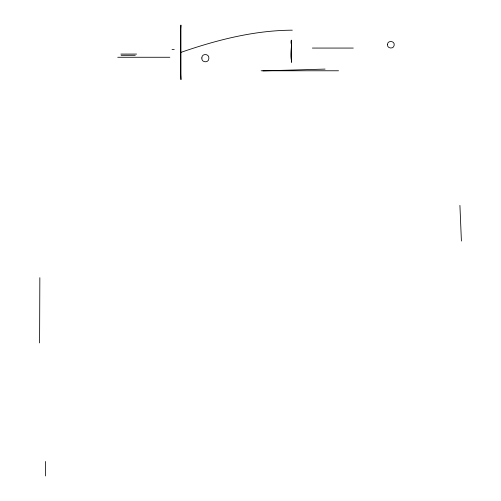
<?xml version="1.0" encoding="UTF-8"?>
<svg xmlns="http://www.w3.org/2000/svg" width="501" height="501" viewBox="0 0 501 501"><rect width="100%" height="100%" fill="white"/><g stroke="black" fill="none" stroke-linecap="round" stroke-linejoin="round"><path stroke-width="0.75" d="M39.592 342.922L39.848 277.704M180.874 52.392C216.726 39.986 254.157 30.367 292.321 30.179M262.875 70.891L325.086 69.094M312.386 48.065L353.268 48.065M172.037 49.411L174.248 49.411M120.873 54.077L136.598 54.077M121.129 55.304L135.27 55.304M117.735 57.264L169.826 57.264M261.146 70.773L338.532 70.773M291.582 61.091C290.129 55.567 291.244 49.906 291.582 44.338C291.901 35.621 290.167 42.911 291.582 44.338L291.582 62.688M459.918 205.385L461.408 241.044M45.591 461.471L45.591 475.95M180.498 46.568L180.542 74.611L180.598 73.885L180.961 79.628L180.917 25.05L180.542 30.179A427.597 25.138 -90 0 0 180.504 43.368L180.498 46.568M201.828 57.978C201.233 62.788 209.011 63.201 208.879 58.354C209.474 53.544 201.696 53.131 201.828 57.978M387.461 44.576C387.041 48.71 393.792 49.348 394.187 45.24C395.057 40.719 387.486 40.036 387.461 44.576"/></g></svg>
